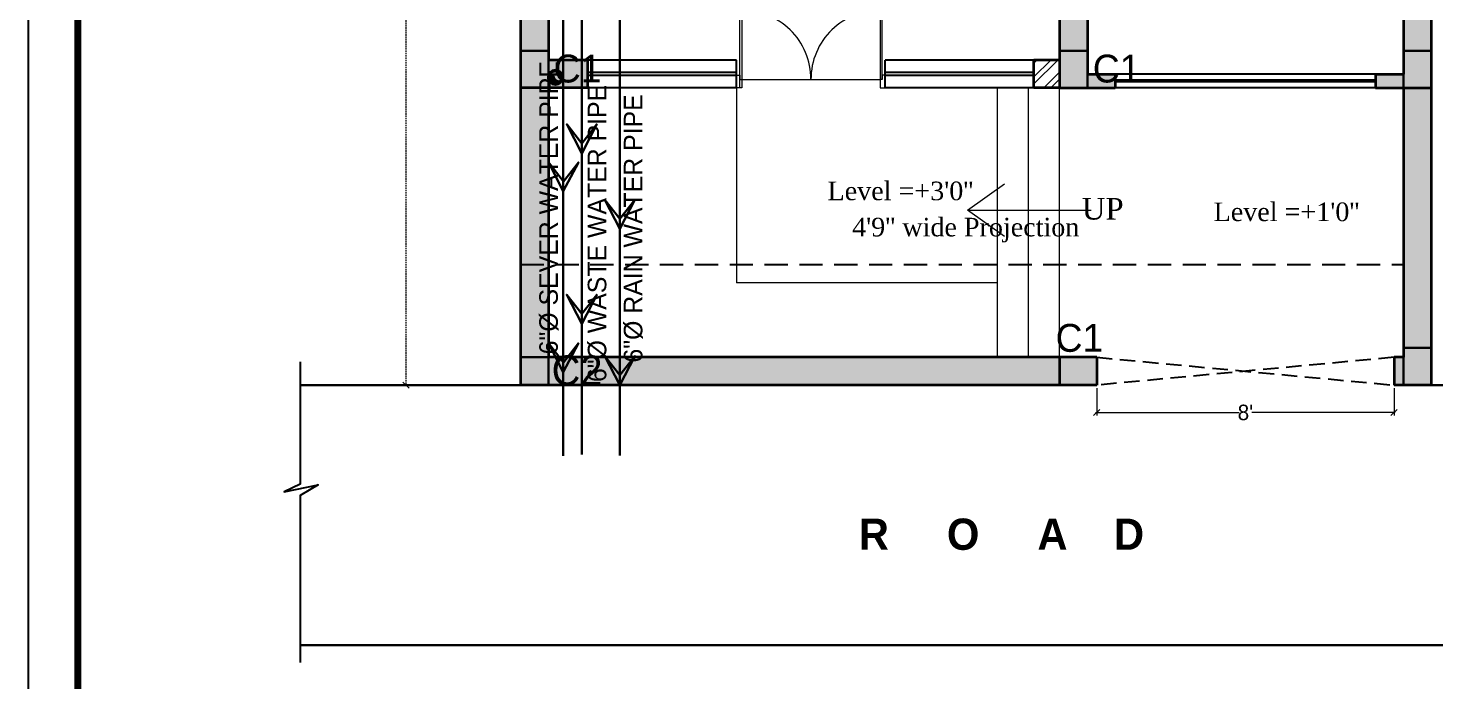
# Model space of a CAD drawing. Header units: millimetres. Extents: x -6808 to 215771, y -89660 to -16303.
# Drawn here: x 109176.5 to 109630.6, y -47906.8 to -47695.9 of the extents above; entities that cross this region are included whole.
import ezdxf

# ---------------------------------------------------------------- set-up
doc = ezdxf.new("R2010")
doc.units = ezdxf.units.MM
doc.header["$PDMODE"] = 35
doc.linetypes.add('ACAD_ISO10W100', pattern=[18, 12, -3, 0, -3])
doc.linetypes.add('DASHED', pattern=[0.75, 0.5, -0.25])
doc.layers.get('0').update_dxf_attribs({"color": 8})
for name, color, linetype, lineweight in [('col.center', 5, 'ACAD_ISO10W100', 15), ('column', 5, 'Continuous', 30), ('dim2', 6, 'Continuous', 20), ('door', 5, 'Continuous', 9), ('ELECTRICAL', 150, 'Continuous', 30), ('FORMAT LAAYER', 250, 'Continuous', 13), ('LANDSCAPE', 103, 'Continuous', 18), ('PLUMBING', 6, 'Continuous', 13), ('Projection', 190, 'DASHED', 25), ('SANITARY', 6, 'Continuous', 30), ('STAIR', 252, 'Continuous', 15), ('wall', 7, 'Continuous', 35), ('wokg dim', 152, 'DASHED', 18), ('WWP', 6, 'Continuous', 50)]:
    doc.layers.add(name, color=color, linetype=linetype, lineweight=lineweight)
for name, color, linetype in [('FORMAT', 7, 'Continuous'), ('WAL', 7, 'Continuous'), ('WIN', 5, 'Continuous')]:
    doc.layers.add(name, color=color, linetype=linetype)
doc.layers.add('wall hatch', color=7, linetype='Continuous', lineweight=9, true_color=0x4a4a4a)
doc.styles.add('SAJ', font='eurr____.ttf')
doc.styles.get("Standard").update_dxf_attribs({"font": 'times.ttf'})
doc.dimstyles.new('SAJ', dxfattribs={"dimtxt": 5, "dimasz": 2, "dimexe": 1, "dimexo": 1, "dimgap": 0.09375, "dimtad": 0, "dimdec": 1, "dimzin": 0, "dimdsep": 46, "dimlunit": 4, "dimtxsty": 'SAJ', "dimblk": 'OBLIQUE', "dimcen": 0.125, "dimdle": 0.375, "dimadec": 0, "dimazin": 0, "dimtfac": 1, "dimtdec": 1, "dimtofl": 0, "dimtmove": 0, "dimatfit": 3, "dimldrblk": 'OBLIQUE', "dimfxl": 1, "dimtolj": 1, "dimtzin": 0, "dimlwd": 5, "dimlwe": 5, "dimarcsym": 1})

# ---------------------------------------------------------------- blocks, each defined once
blk = doc.blocks.new('_Oblique')
at = {"color": 0, "linetype": 'ByBlock', "lineweight": -2}
blk.add_line((-0.5, -0.5), (0.5, 0.5), dxfattribs=at)
blk = doc.blocks.new('*D1457')
at = {"layer": 'Defpoints', "color": 0, "transparency": 16777216}
for p in [(109335.4383211158, -47023.23086066107), (109298.4519722955, -47811.23086066107), (109335.4383211158, -47811.23086066107)]:
    blk.add_point(p, dxfattribs=at)
at = {"layer": 'dim2', "color": 0, "linetype": 'DASHED', "lineweight": 5, "transparency": 16777216}
for p, q in [((109334.4383211158, -47023.23086066107), (109297.4519722955, -47023.23086066107)), ((109298.4519722955, -47022.85586066107), (109298.4519722955, -47398.81993004432)), ((109298.4519722955, -47811.60586066107), (109298.4519722955, -47435.64179127781)), ((109334.4383211158, -47811.23086066107), (109297.4519722955, -47811.23086066107))]:
    blk.add_line(p, q, dxfattribs=at)
at = {"layer": 'dim2', "color": 0, "lineweight": 5, "transparency": 16777216, "xscale": 2, "yscale": 2, "zscale": 2}
for p, rotation in [((109298.4519722955, -47023.23086066107), 90), ((109298.4519722955, -47811.23086066107), 270)]:
    blk.add_blockref('_Oblique', p, dxfattribs=dict(at, rotation=rotation))
at = {"layer": 'dim2', "color": 0, "transparency": 16777216, "insert": (109298.4519722955, -47417.23086066104), "char_height": 12, "attachment_point": 5, "rotation": 90, "style": 'SAJ'}
blk.add_mtext('\\A1;65\'-8"', dxfattribs=at)
blk = doc.blocks.new('A$C2AC05335')
at = {"layer": 'door'}
for p, q in [((2.242297157878056, 0), (2.242297157878056, 30.31279242104939)), ((3.070495263149496, 30.32720642132116), (3.070495263149496, 0)), ((56.92950473685051, 30.32720642132115), (56.9295047368505, 3.312792421049379)), ((57.75770284212192, 3.312792421049379), (57.75770284212192, 30.31279242104939)), ((1, 4.969188631581346), (2.242297157878056, 4.969188631581346)), ((1, 4.969188631581346), (1, 0)), ((3.070495263149496, 0), (1, 0)), ((2.242297157878056, 4.969188631581346), (2.242297157878056, 3.312792421049379)), ((2.242297157878056, 3.312792421049379), (3.070495263149496, 3.312792421049379)), ((3.070495263149496, 3.312792421049379), (3.070495263149496, 0)), ((3.070495263149496, 3.312792421049379), (56.9295047368505, 3.312792421049379)), ((57.75770284212192, 3.312792421049379), (56.9295047368505, 3.312792421049379)), ((56.9295047368505, 3.312792421049379), (56.9295047368505, 0)), ((56.9295047368505, 0), (59, 0)), ((59, 4.969188631581346), (57.75770284212192, 4.969188631581346)), ((57.75770284212192, 4.969188631581346), (57.75770284212192, 3.312792421049379)), ((59, 4.969188631581346), (59, 0))]:
    blk.add_line(p, q, dxfattribs=at)
for centre, radius, start, end in [((3.124026780725286, 3.450931507061147), 26.87632822560134, 359.7055095697405, 91.88003555826107), ((56.87597321927471, 3.450931507061134), 26.87632822560136, 88.11996444173887, 180.2944904302595)]:
    blk.add_arc(centre, radius, start, end, dxfattribs=at)
blk = doc.blocks.new('*D1458')
at = {"layer": 'Defpoints', "color": 0, "transparency": 16777216}
for p in [(109521.4383211159, -47811.23086066107), (109617.4383211159, -47811.23086066107), (109521.4383211159, -47820.08428242894)]:
    blk.add_point(p, dxfattribs=at)
at = {"layer": 'wall', "color": 0, "lineweight": 5, "transparency": 16777216}
for p, q in [((109521.4383211159, -47812.23086066107), (109521.4383211159, -47821.08428242894)), ((109617.4383211159, -47812.23086066107), (109617.4383211159, -47821.08428242894)), ((109521.0633211158, -47820.08428242894), (109567.3915608369, -47820.08428242894)), ((109617.8133211159, -47820.08428242894), (109571.4850813949, -47820.08428242894))]:
    blk.add_line(p, q, dxfattribs=at)
at = {"layer": 'wall', "color": 0, "lineweight": 5, "transparency": 16777216, "xscale": 2, "yscale": 2, "zscale": 2, "rotation": 180}
blk.add_blockref('_Oblique', (109521.4383211159, -47820.08428242894), dxfattribs=at)
at = {"layer": 'wall', "color": 0, "lineweight": 5, "transparency": 16777216, "xscale": 2, "yscale": 2, "zscale": 2}
blk.add_blockref('_Oblique', (109617.4383211159, -47820.08428242894), dxfattribs=at)
at = {"layer": 'wall', "color": 0, "transparency": 16777216, "insert": (109569.4383211158, -47820.08428242894), "char_height": 5, "attachment_point": 5, "style": 'SAJ'}
blk.add_mtext("\\A1;8'", dxfattribs=at)
blk = doc.blocks.new('c1')
at = {"layer": 'column'}
blk.add_hatch(color=256, dxfattribs=at).paths.add_polyline_path([(58376.49144356491, -43564.36150552611), (58385.4914435649, -43564.36150552611), (58385.4914435649, -43552.3615055261), (58376.49144356491, -43552.3615055261)])
for p, q in [((58376.49144356491, -43552.3615055261), (58376.49144356491, -43564.36150552611)), ((58376.49144356491, -43552.3615055261), (58385.4914435649, -43552.3615055261)), ((58385.4914435649, -43564.36150552611), (58385.4914435649, -43552.3615055261)), ((58376.49144356491, -43564.36150552611), (58385.4914435649, -43564.36150552611))]:
    blk.add_line(p, q, dxfattribs=at)
blk = doc.blocks.new('A$C32B276F4')
at = {"layer": 'column'}
blk.add_hatch(color=256, dxfattribs=at).paths.add_polyline_path([(9, 4e-16), (9, 9), (0, 9), (0, 0)])
for p, q in [((0, 0), (0, 9)), ((0, 9), (9, 9)), ((9, 9), (9, 0)), ((9, 0), (0, 0))]:
    blk.add_line(p, q, dxfattribs=at)
at = {"layer": 'col.center', "linetype": 'ByBlock', "insert": (10.02063704890315, 9.5863662876543), "char_height": 9.6, "width": 293.6941008602527, "attachment_point": 1, "style": 'SAJ'}
blk.add_mtext('\\A1;{\\fCentury Gothic|b0|i0|c0|p34;C2}', dxfattribs=at)
blk = doc.blocks.new('A$C78740413')
at = {"layer": 'WWP', "linetype": 'DASHED', "lineweight": 50, "ltscale": 4}
h = blk.add_hatch(color=3, dxfattribs=at)
h.set_gradient(color1=(0, 255, 0), color2=(0, 235, 0), one_color=1, tint=0.4600000083446503)
edge = h.paths.add_edge_path()
edge.add_ellipse((2.374317246823915, 4.678329900059907), major_axis=(-1.373518273130994, 1.373518273130994), ratio=0.9999999999981376, start_angle=149.4314982686687, end_angle=262.4298025918847)
edge.add_ellipse((3.011238057559237, 3.013575214856246), major_axis=(2.111409534936131, 2.111409534936131), ratio=0.9999999999986804, start_angle=315.000000000032, end_angle=387.34558145354316, ccw=False)
edge.add_ellipse((3.011238057559237, 3.013575214856246), major_axis=(-2.111409534935055, 2.111409534935055), ratio=0.9999999999986297, start_angle=119.1630726582516, end_angle=225.0000000001091, ccw=False)
edge.add_ellipse((3.24631324018992, 1.289864256737927), major_axis=(1.100554929954155, 1.100554929954155), ratio=0.9999999999992372, start_angle=59.43149826863652, end_angle=182.5773778050134, ccw=False)
at = {"layer": 'WWP', "color": 3, "lineweight": 50, "ltscale": 4}
blk.add_circle((3.00000575541344, 3.000002017768564), 3, dxfattribs=at)
blk = doc.blocks.new('A$C663E713A')
at = {"layer": 'SANITARY'}
for points in [[(-4.258887202e-06, 1.7213096726e-06), (-4.258887202e-06, 10.55350848385569), (1.470434933748038, 2.854016774221236)], [(-4.258894478000001e-06, 1.7213205865e-06), (8.593550353478348, 6.125956676365602), (1.470434933748038, 2.854016774217599)]]:
    blk.add_lwpolyline(points, dxfattribs=at)
blk = doc.blocks.new('A$C0D8E6227')
at = {"layer": 'SANITARY', "color": 3}
for points in [[(5.445238567146587, -4.4420921768e-06), (9.645760265753779, 9.681530686524637), (5.232251870809704, 3.203467113675287)], [(5.445238567153865, -4.4420994527e-06), (-2.19930589083e-05, 9.040219140228146), (5.232251870809704, 3.203467113675287)]]:
    blk.add_lwpolyline(points, dxfattribs=at)
blk = doc.blocks.new('A$C73A82E6C')
at = {"layer": 'SANITARY', "color": 5}
for points in [[(-5.885813152e-07, 4.833537719456217), (9.381545446914968, 9.667076689096575), (3.210543499495543, 4.833537719463492)], [(-5.885740393e-07, 4.83353771946713), (9.381545446922244, -1.2501623132e-06), (3.210543499495543, 4.833537719463492)]]:
    blk.add_lwpolyline(points, dxfattribs=at)

msp = doc.modelspace()

# ---------------------------------------------------------------- hatches: boundary and pattern name
at = {"layer": 'wall hatch', "lineweight": 13}
for points in [[(109629.4383211159, -47023.23086066107), (109335.4383211158, -47023.23086066107), (109335.4383211158, -47715.23086066104), (109357.1883211159, -47715.23086066107), (109357.1883211159, -47706.23086066104), (109344.4383211159, -47706.23086066107), (109344.4383211159, -47562.23086066107), (109422.9896493831, -47562.23086066104), (109422.9896493831, -47557.73086066104), (109344.4383211158, -47557.73086066108), (109344.4383211158, -47482.73086066156), (109348.9383211166, -47482.73086066156), (109348.9383211166, -47478.23086066156), (109344.4383211158, -47478.23086066156), (109344.4383211158, -47436.23086066107), (109348.9383211159, -47436.23086066107), (109348.9383211158, -47431.73086066107), (109344.4383211158, -47431.73086066107), (109344.4383211158, -47293.23086066104), (109438.9383215515, -47293.23086066104), (109438.9383215515, -47288.73086066104), (109344.4383211158, -47288.73086066104), (109344.4383211158, -47108.73086066107), (109374.4383211158, -47108.73086066107), (109374.4383211158, -47104.23086066107), (109344.4383211159, -47104.23086066107), (109344.4383211159, -47097.23086066107), (109344.4383211159, -47032.23086066107), (109452.4383211159, -47032.23086066107), (109452.4383211159, -47047.23086066107), (109456.9383211158, -47047.23086066107), (109456.9383211158, -47032.23086066107), (109620.4383211158, -47032.23086066107), (109620.4383211158, -47104.23086066107), (109560.4383211159, -47104.23086066107), (109560.4383211159, -47065.23086031868), (109555.9383211158, -47065.23086031868), (109555.9383211158, -47108.73086066107), (109620.4383211158, -47108.73086066107), (109620.4383211158, -47144.73086066107), (109620.4383211159, -47288.73086066107), (109536.4383206802, -47288.73086066104), (109536.4383206802, -47293.23086066104), (109620.4383211159, -47293.23086066107), (109620.4383211159, -47500.73086066104), (109555.9383211159, -47500.73086066104), (109555.9383211159, -47509.73086066104), (109620.4383211159, -47509.73086066104), (109620.4383211159, -47710.73086066107), (109611.4383211159, -47710.73086066104), (109611.4383211159, -47715.23086066104), (109629.4383211159, -47715.23086066104)], [(109518.4383211159, -47554.73086066104), (109514.803918451, -47554.73086066104), (109509.4383211159, -47554.73086066104), (109509.4383211159, -47557.73086066104), (109476.849173168, -47557.73086066104), (109476.849173168, -47562.23086066104), (109509.4383211159, -47562.23086066104), (109509.4383211159, -47715.23086066104), (109527.4383211159, -47715.23086066104), (109527.4383211159, -47710.73086066107), (109518.4383211159, -47710.73086066107)], [(109344.4383211159, -47715.23086066104), (109335.4383211158, -47715.23086066104), (109335.4383211158, -47811.23086066107), (109509.4383211159, -47811.23086066107), (109509.4383211159, -47802.23086066107), (109344.4383211159, -47802.23086066107)], [(109629.4383211159, -47715.23086066104), (109620.4383211159, -47715.23086066104), (109620.4383211159, -47802.23086066107), (109617.4383211159, -47802.23086066107), (109617.4383211159, -47811.23086066107), (109629.4383211159, -47811.23086066107)]]:
    msp.add_hatch(color=256, dxfattribs=at).paths.add_polyline_path(points)
at = {"layer": 'wokg dim', "linetype": 'Continuous'}
h = msp.add_hatch(dxfattribs=at)
h.set_pattern_fill('ANSI32', color=1, scale=0.5)
h.set_pattern_definition([(45, (0, 0), (-3.367596045400932, 3.367596045400933), []), (45, (2.245065, 0), (-3.367596045400932, 3.367596045400933), [])])
h.paths.add_polyline_path([(109509.4383211159, -47706.23086066107), (109501.1883211159, -47706.23086066107), (109501.1883211159, -47715.23086066104), (109509.4383211159, -47715.23086066104)])
at = {"layer": 'wokg dim'}
h = msp.add_hatch(color=252, dxfattribs=at)
h.dxf.hatch_style = 1
h.paths.add_polyline_path([(109521.4383211159, -47802.23086066107), (109509.4383211159, -47802.23086066107), (109509.4383211159, -47811.23086066107), (109521.4383211159, -47811.23086066107)])

# ---------------------------------------------------------------- linework, layer by layer
at = {"linetype": 'DASHED', "ltscale": 10}
for p, q in [((109521.4383211159, -47802.23086066107), (109617.4383211159, -47811.23086066107)), ((109617.4383211159, -47802.23086066107), (109521.4383211159, -47811.23086066107))]:
    msp.add_line(p, q, dxfattribs=at)
msp.add_lwpolyline([(109264.2345722895, -47803.71433965593), (109264.2345722895, -47843.2721382121), (109259.0606449429, -47845.66797090297), (109270.0964862031, -47843.48225065373), (109264.2659830237, -47846.93795765208), (109264.2659830237, -47900.85527590639)])
at = {"lineweight": 30}
for points in [[(109335.4383211159, -47811.23086066107), (109264.2345722895, -47811.23086066108)], [(109704.0483315427, -47811.23086066107), (109628.4266522524, -47811.23086066107)], [(109704.0797422769, -47895.23086066107), (109264.2659830237, -47895.23086066107)]]:
    msp.add_lwpolyline(points, dxfattribs=at)
at = {"layer": 'FORMAT', "color": 0}
msp.add_lwpolyline([(109176.450310351, -46966.89176708426), (109176.450310351, -48051.54167987748), (109940.2880292275, -48051.54167987748), (109940.2880292275, -46966.89176708426)], close=True, dxfattribs=at)
msp.add_lwpolyline([(109176.450310351, -46966.89176708426), (109176.450310351, -48051.54167987748), (109940.2880292275, -48051.54167987748), (109940.2880292275, -46966.89176708426)], close=True, dxfattribs=at)
at = {"layer": 'FORMAT', "color": 0, "const_width": 2.239929246831306}
msp.add_lwpolyline([(109192.5272126093, -46982.96866934268), (109192.5272126093, -48035.46477761912), (109924.2111269691, -48035.46477761912), (109924.2111269691, -46982.96866934268)], close=True, dxfattribs=at)
msp.add_lwpolyline([(109192.5272126093, -46982.96866934268), (109192.5272126093, -48035.46477761912), (109924.2111269691, -48035.46477761912), (109924.2111269691, -46982.96866934268)], close=True, dxfattribs=at)
at = {"layer": 'LANDSCAPE'}
for p, q in [((109405.1883211155, -47715.23086066104), (109405.1883211154, -47778.23086066107)), ((109489.4383211159, -47778.23086066108), (109405.1883211155, -47778.23086066108))]:
    msp.add_line(p, q, dxfattribs=at)
at = {"layer": 'Projection', "ltscale": 15}
msp.add_line((109335.4383211158, -47772.23086066104), (109620.4383211158, -47772.23086066104), dxfattribs=at)
at = {"layer": 'SANITARY', "color": 5}
msp.add_line((109349.2287591142, -47454.77281043501), (109349.2287591142, -47834.11943130293), dxfattribs=at)
at = {"layer": 'SANITARY'}
msp.add_line((109355.1853946438, -47473.06132067739), (109355.1853946438, -47833.59278929859), dxfattribs=at)
at = {"layer": 'SANITARY', "color": 3}
msp.add_line((109367.5314981793, -47501.78691422473), (109367.5314981793, -47833.92899343), dxfattribs=at)
at = {"layer": 'STAIR'}
for p, q in [((109489.4383211159, -47802.23086066107), (109489.4383211159, -47715.23086066104)), ((109499.4383211159, -47802.23086066107), (109499.4383211159, -47715.23086066104)), ((109509.4383211159, -47802.23086066107), (109509.4383211159, -47715.23086066104))]:
    msp.add_line(p, q, dxfattribs=at)
at = {"layer": 'wall'}
for p, q in [((109335.4383211158, -47023.23086066107), (109335.4383211158, -47811.23086066107)), ((109629.4383211159, -47023.23086066107), (109629.4383211159, -47811.23086066107)), ((109620.4383211159, -47509.73086066104), (109620.4383211159, -47710.73086066107)), ((109518.4383211159, -47554.73086066104), (109518.4383211159, -47710.73086066107)), ((109344.4383211159, -47562.23086066107), (109344.4383211159, -47706.23086066107)), ((109509.4383211159, -47562.23086066104), (109509.4383211159, -47715.23086066104)), ((109357.1883211159, -47706.23086066104), (109344.4383211159, -47706.23086066107)), ((109357.1883211159, -47715.23086066104), (109357.1883211159, -47706.23086066107)), ((109509.4383211159, -47706.23086066107), (109501.1883211159, -47706.23086066107)), ((109501.1883211159, -47715.23086066107), (109501.1883211159, -47706.23086066104)), ((109357.1883211159, -47715.23086066107), (109335.4383211159, -47715.23086066104)), ((109344.4383211159, -47715.23086066107), (109344.4383211159, -47802.23086066107)), ((109509.4383211159, -47715.23086066104), (109501.1883211159, -47715.23086066104)), ((109620.4383211159, -47715.23086066104), (109620.4383211159, -47802.23086066107)), ((109521.4383211159, -47802.23086066107), (109344.4383211159, -47802.23086066107)), ((109509.4383211159, -47802.23086066107), (109509.4383211159, -47811.23086066107)), ((109521.4383211159, -47802.23086066107), (109521.4383211159, -47811.23086066107)), ((109620.4383211158, -47802.23086066107), (109617.4383211159, -47802.23086066107)), ((109617.4383211159, -47802.23086066107), (109617.4383211159, -47811.23086066107)), ((109521.4383211159, -47811.23086066107), (109335.4383211158, -47811.23086066107)), ((109629.4383211159, -47811.23086066107), (109617.4383211159, -47811.23086066107))]:
    msp.add_line(p, q, dxfattribs=at)
at = {"layer": 'wall', "color": 1}
for p, q in [((109518.4383211159, -47710.73086066107), (109527.4383211159, -47710.73086066107)), ((109527.4383211159, -47710.73086066118), (109527.4383211159, -47715.23086066116)), ((109611.4383211159, -47710.73086066104), (109620.4383211159, -47710.73086066107)), ((109611.4383211159, -47710.73086066094), (109611.4383211159, -47715.23086066093)), ((109509.4383211159, -47715.23086066104), (109527.4383211159, -47715.23086066104)), ((109611.4383211159, -47715.23086066104), (109629.4383211159, -47715.23086066104))]:
    msp.add_line(p, q, dxfattribs=at)
at = {"layer": 'WIN'}
for p, q in [((109405.1883211158, -47706.23086066107), (109357.1883211159, -47706.23086066107)), ((109405.1883211159, -47715.23086066104), (109405.1883211159, -47706.23086066107)), ((109501.1883211159, -47706.23086066107), (109453.1883211159, -47706.23086066104)), ((109453.1883211159, -47715.23086066107), (109453.1883211159, -47706.23086066104)), ((109405.1883211158, -47710.23086066107), (109357.1883211159, -47710.23086066107)), ((109405.1883211159, -47711.23086066104), (109357.1883211159, -47711.23086066104)), ((109501.1883211159, -47710.23086066107), (109453.1883211159, -47710.23086066104)), ((109501.1883211159, -47711.23086066104), (109453.1883211159, -47711.23086066104)), ((109611.4383211159, -47710.73086066073), (109527.4383211159, -47710.73086066073)), ((109611.4383211159, -47712.73086066073), (109527.4383211159, -47712.73086066073)), ((109611.4383211159, -47713.23086066073), (109527.4383211159, -47713.23086066073)), ((109405.1883211159, -47715.23086066104), (109357.1883211159, -47715.23086066104)), ((109501.1883211159, -47715.23086066104), (109453.1883211159, -47715.23086066104)), ((109611.4383211159, -47715.23086066073), (109527.4383211159, -47715.23086066073))]:
    msp.add_line(p, q, dxfattribs=at)

# ---------------------------------------------------------------- block references
at = {"layer": 'column'}
for name, p in [('c1', (50958.9468775509, -4150.869355134942)), ('c1', (51132.946877551, -4150.869355134942)), ('c1', (51243.94687755094, -4150.869355134942)), ('c1', (51243.94687755094, -4246.869355134956)), ('A$C32B276F4', (109335.4383211158, -47811.23086066107))]:
    msp.add_blockref(name, p, dxfattribs=at)
at = {"layer": 'column', "rotation": 90}
msp.add_blockref('c1', (65957.07681558975, -106187.722304226), dxfattribs=at)
at = {"layer": 'door', "xscale": 0.8275862068965517, "yscale": 0.8275862068965517, "zscale": 0.8275862068965517}
msp.add_blockref('A$C2AC05335', (109404.3607349086, -47715.23086066091), dxfattribs=at)
at = {"layer": 'ELECTRICAL', "rotation": 356.2586047533993}
for p in [(109362.0978651522, -47760.40832351031), (109362.0978651522, -47810.87553661281)]:
    msp.add_blockref('A$C0D8E6227', p, dxfattribs=at)
at = {"layer": 'PLUMBING', "linetype": 'ByBlock', "ltscale": 2, "xscale": 0.7257600000000001, "yscale": 0.7257600000000001, "zscale": 0.7257600000000001, "rotation": 270}
msp.add_blockref('A$C78740413', (109344.5083421422, -47709.62397303028), dxfattribs=at)
at = {"layer": 'SANITARY'}
for name, p, rotation in [('A$C663E713A', (109355.1853828464, -47736.35198862816), 27.24564370438945), ('A$C73A82E6C', (109354.0622561611, -47748.63949496063), 89.76494538494914), ('A$C663E713A', (109355.1853828464, -47791.40858640584), 27.24564370438945), ('A$C73A82E6C', (109354.0622561611, -47807.09763017322), 89.76494538494914)]:
    msp.add_blockref(name, p, dxfattribs=dict(at, rotation=rotation))

# ---------------------------------------------------------------- texts
at = {"layer": 'col.center', "linetype": 'ByBlock', "char_height": 9, "width": 293.6941008602527, "attachment_point": 1, "style": 'SAJ'}
for insert in [(109346.1687315744, -47704.46353845243), (109520.1687315745, -47704.46353845243), (109508.1687315745, -47791.46353845235)]:
    msp.add_mtext('\\A1;{\\fCentury Gothic|b0|i0|c0|p34;C1}', dxfattribs=dict(at, insert=insert))
at = {"layer": 'FORMAT LAAYER', "linetype": 'ByBlock', "insert": (109475.6977161627, -47854.35039718434), "char_height": 10.08, "width": 351.4657955827758, "attachment_point": 2, "style": 'SAJ'}
msp.add_mtext('\\A1;{\\fCentury Gothic|b1|i0|c0|p34;        R     O     A    D }', dxfattribs=at)
at = {"layer": 'PLUMBING', "color": 5, "linetype": 'DASHED', "lineweight": 50, "ltscale": 10, "insert": (109341.4637038507, -47879.57739415643), "char_height": 6, "width": 244.7450840502106, "attachment_point": 1, "rotation": 90, "style": 'SAJ'}
msp.add_mtext('\\A1;\\pi78.3;{\\fCentury Gothic|b0|i0|c0|p34;6"Ø SEVER WATER PIPE}', dxfattribs=at)
at = {"layer": 'PLUMBING', "color": 6, "ltscale": 4, "insert": (109357.1174659724, -47887.36786497304), "char_height": 6, "width": 244.7450840502106, "attachment_point": 1, "rotation": 90, "style": 'SAJ'}
msp.add_mtext('\\A1;\\pi77.13;{\\fCentury Gothic|b0|i0|c0|p34;6"Ø WASTE WATER PIPE}', dxfattribs=at)
at = {"layer": 'PLUMBING', "color": 3, "lineweight": 25, "ltscale": 2, "insert": (109368.7591208548, -47884.60728588701), "char_height": 6, "width": 244.7450840502106, "attachment_point": 1, "rotation": 90, "style": 'SAJ'}
msp.add_mtext('\\A1;\\pi80.668;{\\fCentury Gothic|b0|i0|c0|p34;6"Ø RAIN WATER PIPE}', dxfattribs=at)
at = {"layer": 'WAL', "attachment_point": 1}
for s, insert, char_height, width in [("\\A1;Level =+3'0''", (109434.5535213857, -47745.48006242137), 6, 87.64535803523903), ('\\A1;UP', (109516.6181468931, -47750.74663307732), 7, 60.28074657036632), ("\\A1;Level =+1'0''", (109559.1974116219, -47752.23857935316), 6, 87.64535803523903), ("\\A1;4'9'' wide Projection", (109442.4683776054, -47757.17483126427), 6, 78.71621425685589)]:
    msp.add_mtext(s, dxfattribs=dict(at, insert=insert, char_height=char_height, width=width))

# ---------------------------------------------------------------- dimensions: what is measured, and where the dimension line sits
at = {"layer": 'dim2'}
dim = msp.add_linear_dim(base=(109298.4519722955, -47811.23086066107), p1=(109335.4383211158, -47023.23086066107), p2=(109335.4383211158, -47811.23086066107), angle=270, dimstyle='SAJ', override={"dimtxt": 12}, dxfattribs=at)
dim.commit()
dim.dimension.update_dxf_attribs({"geometry": '*D1457', "text_midpoint": (109298.4519722955, -47417.23086066104), "dimtype": 161})
at = {"layer": 'wall'}
dim = msp.add_aligned_dim(p1=(109617.4383211159, -47811.23086066107), p2=(109521.4383211159, -47811.23086066107), distance=8.853421767875261, dimstyle='SAJ', override={"dimfxl": 4}, dxfattribs=at)
dim.commit()
dim.dimension.update_dxf_attribs({"geometry": '*D1458', "text_midpoint": (109569.4383211158, -47820.08428242894)})

# ---------------------------------------------------------------- leaders
at = {"layer": 'STAIR'}
msp.add_leader([(109479.6829021392, -47754.73086066107), (109519.6002306804, -47754.73086066107)], dimstyle='SAJ', override={"dimasz": 12, "dimldrblk": 'Open90'}, dxfattribs=at)

doc.saveas('drawing.dxf')
